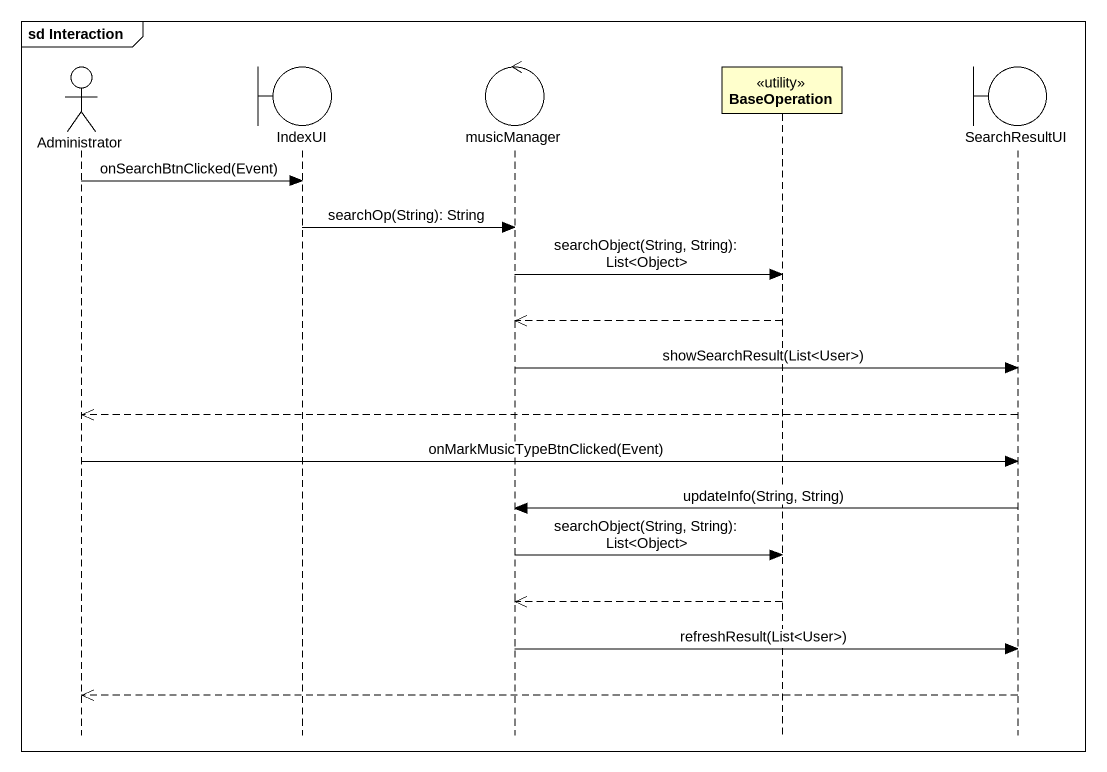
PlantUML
@startuml
mainframe sd Interaction
hide footbox
actor Administrator
boundary IndexUI
control musicManager
participant BaseOperation <<utility>>
boundary SearchResultUI

Administrator -> IndexUI : onSearchBtnClicked(Event)
IndexUI -> musicManager : searchOp(String): String
musicManager -> BaseOperation : searchObject(String, String): List<Object>
BaseOperation -->> musicManager
musicManager -> SearchResultUI : showSearchResult(List<User>)
SearchResultUI -->> Administrator
Administrator -> SearchResultUI : onMarkMusicTypeBtnClicked(Event)
SearchResultUI -> musicManager : updateInfo(String, String)
musicManager -> BaseOperation : searchObject(String, String): List<Object>
BaseOperation -->> musicManager
musicManager -> SearchResultUI : refreshResult(List<User>)
SearchResultUI -->> Administrator
@enduml
